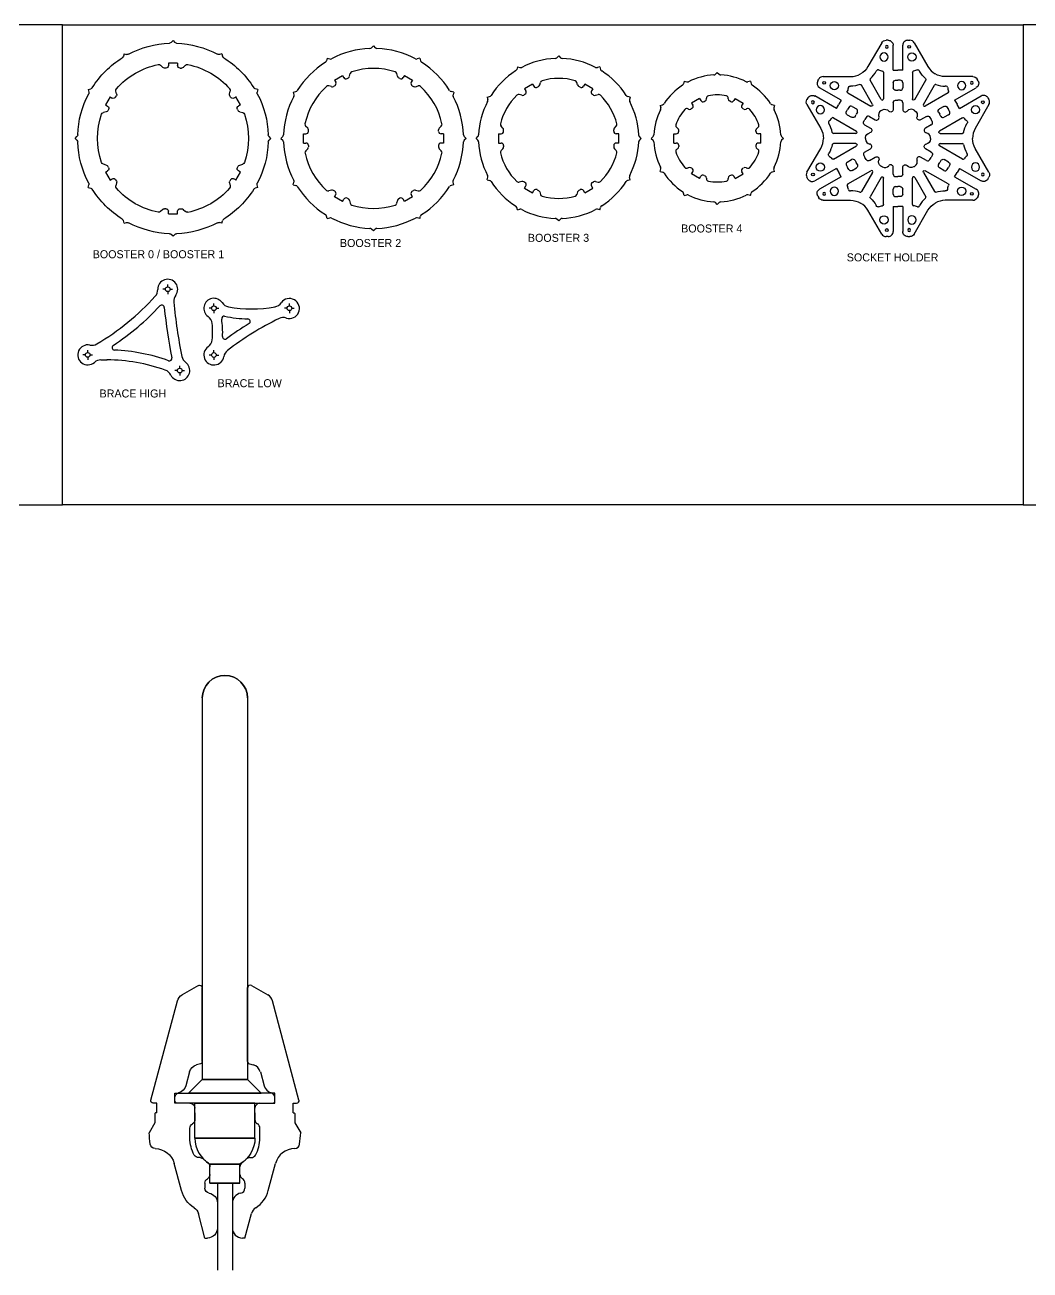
# Model space of a CAD drawing. Header units: inches. Extents: x -122 to 239, y -42 to 133.
# Drawn here: x -15.59 to 9.53, y 87.24 to 118.37 of the extents above; entities that cross this region are included whole.
import ezdxf

# ---------------------------------------------------------------- set-up
doc = ezdxf.new("R2010")
doc.units = ezdxf.units.IN
doc.header["$MEASUREMENT"] = 0

# ---------------------------------------------------------------- blocks, each defined once
blk = doc.blocks.new('BulbSupport')
for p, q in [((-0.565, 10.25), (-0.565, 0.713)), ((0.565, 10.25), (0.565, 0.713)), ((0.565, 1.167), (0.568, 3.012)), ((0.662, 3.066), (1.07, 2.83)), ((0.611, 1.107), (0.708, 1.081)), ((-0.908, 0.37), (-0.565, 0.713)), ((-0.565, 0.713), (0.565, 0.713)), ((0.908, 0.37), (0.565, 0.713)), ((0.885, 0.904), (0.978, 0.555)), ((-1.25, 0.12), (-1.25, 0.37)), ((-1.25, 0.37), (-0.908, 0.37)), ((-0.908, 0.37), (0.908, 0.37)), ((1.25, 0.37), (0.908, 0.37)), ((1.25, 0.37), (1.22, 0.37)), ((-0.75, 0.12), (-1.25, 0.12)), ((-0.75, -0.75), (-0.75, 0.12)), ((-0.75, 0.12), (0.75, 0.12)), ((0.875, 0.12), (1.188, 0.12)), ((1.25, 0.182), (1.25, 0.257)), ((0.75, -0.75), (0.75, -0.005)), ((0.75, -0.12), (0.75, -0.288)), ((0.812, -0.396), (0.812, -0.396)), ((0.875, -0.75), (0.875, -0.504)), ((0.75, -0.75), (-0.75, -0.75)), ((0.622, -1.24), (0.655, -1.24)), ((-0.375, -1.875), (-0.375, -1.4)), ((-0.375, -1.4), (0.375, -1.4)), ((0.375, -1.658), (0.375, -1.468)), ((0.375, -1.875), (-0.375, -1.875)), ((-0.188, -1.875), (-0.188, -4.051)), ((0.5, -1.875), (0.5, -2.005)), ((0.188, -2.375), (0.188, -3)), ((0.5, -3.25), (0.664, -2.638)), ((0.5, -3.25), (0.437, -3.25))]:
    blk.add_line(p, q)
at = {"color": 0}
for p, q in [((1.851, 0.199), (1.187, 2.678)), ((1.704, 0.12), (1.791, 0.12)), ((1.704, -0.12), (1.704, 0.12)), ((1.083, -2.065), (1.265, -1.386))]:
    blk.add_line(p, q, dxfattribs=at)
blk.add_lwpolyline([(1.704, -0.12), (1.719, -0.12, -0.414214), (1.75, -0.151), (1.75, -0.37)], format="xyb")
blk.add_lwpolyline([(1.75, -0.37), (1.894, -0.62)])
for centre, radius, start, end in [((0, 10.25), 0.565, 0, 180), ((0.631, 3.012), 0.0625, 60, 179.9021), ((0.945, 2.614), 0.25, 15, 60), ((0.628, 1.167), 0.0625, 179.9021, 255), ((0.643, 0.84), 0.25, 15, 75), ((1.22, 0.62), 0.25, 195, 255.3982), ((1.125, 0.257), 0.125, 0, 75.3982), ((0.875, -0.005), 0.125, 90, 180), ((1.188, 0.182), 0.0625, 270, 0), ((0.875, -0.288), 0.125, 180, 240), ((0.75, -0.504), 0.125, 0, 60), ((-31.774, 2.48), 33.811, 354.2584, 354.7397), ((0, -0.75), 0.75, 180, 240), ((0, -0.75), 0.875, 330.8623, 0), ((1.743, -0.89), 0.125, 270.5069, 354.2584), ((0.622, -1.365), 0.125, 90, 135.3265), ((0.655, -1.115), 0.125, 270, 330.8623), ((1.748, -1.515), 0.5, 90.5069, 165), ((0.5, -1.468), 0.125, 124.8499, 180), ((0, -0.75), 0.75, 304.8499, 315.3265), ((0.5, -1.658), 0.125, 180, 240), ((0.375, -1.875), 0.125, 0, 60), ((0.437, -2.375), 0.25, 99.5941, 180), ((0.375, -2.005), 0.125, 279.5941, 0), ((0.375, -1.875), 0.733, 302.6491, 345), ((0.905, -2.703), 0.25, 122.6491, 165), ((0.437, -3), 0.25, 180, 270)]:
    blk.add_arc(centre, radius, start, end)
blk.add_arc((1.791, 0.182), 0.0625, 270, 15, dxfattribs=at)
blk = doc.blocks.new('*U87')
blk.add_line((0, -0.115), (0, 0.115))
blk = doc.blocks.new('*U88')
at = {"color": 0, "linetype": 'ByBlock', "lineweight": -2, "transparency": 16777216}
for p, rotation in [((-45.877, 58.225), 299.9999999999999), ((-43.994, 58.225), 240), ((-43.053, 56.594), 180), ((-45.877, 54.963), 59.99999999999999), ((-43.994, 54.963), 120)]:
    blk.add_blockref('*U87', p, dxfattribs=dict(at, rotation=rotation))
blk.add_blockref('*U87', (-46.819, 56.594), dxfattribs=at)
blk = doc.blocks.new('*U89')
for q in [(-0.124, -0.468), (-0.124, -0.559)]:
    blk.add_line((-0.17, -0.513), q)
for centre, radius, start, end in [((2.276, -0.513), 2.383, 152.1101, 177.8899), ((-0.168, -0.423), 0.0625, 315, 357.8899), ((-0.168, -0.604), 0.0625, 2.1101, 45)]:
    blk.add_arc(centre, radius, start, end)
blk = doc.blocks.new('*U90')
at = {"color": 0, "linetype": 'ByBlock', "lineweight": -2, "transparency": 16777216}
for p, rotation in [((-45.629, 58.822), 299.9999999999998), ((-44.422, 58.87), 269.9999999999998), ((-46.65, 58.176), 329.9999999999998), ((-43.353, 58.308), 239.9999999999999), ((-42.708, 57.287), 209.9999999999999), ((-42.66, 56.08), 180), ((-47.163, 55.901), 29.99999999999998), ((-43.221, 55.011), 149.9999999999999), ((-46.518, 54.88), 59.99999999999996), ((-44.242, 54.366), 120), ((-45.449, 54.318), 89.99999999999997)]:
    blk.add_blockref('*U89', p, dxfattribs=dict(at, rotation=rotation))
blk.add_blockref('*U89', (-47.212, 57.107), dxfattribs=at)
blk = doc.blocks.new('*U91')
for p, q in [((0.044, 0.258), (-0.009, 0.312)), ((-0.063, 0.115), (0, 0.115)), ((0.062, 0.178), (0.062, 0.214)), ((-0.063, -0.115), (0, -0.115)), ((0.044, -0.258), (-0.009, -0.312)), ((0.062, -0.178), (0.062, -0.214))]:
    blk.add_line(p, q)
for centre, start, end in [((0.035, 0.356), 168.7303, 225), ((0, 0.178), 270, 0), ((0, 0.214), 0, 45), ((0, -0.178), 0, 90), ((0, -0.214), 315, 0), ((0.035, -0.356), 135, 191.2697)]:
    blk.add_arc(centre, 0.0625, start, end)
blk = doc.blocks.new('*U92')
at = {"color": 0, "linetype": 'ByBlock', "lineweight": -2, "transparency": 16777216}
for p, rotation in [((-45.846, 58.17), 299.9999999999999), ((-44.025, 58.17), 240), ((-43.115, 56.594), 180), ((-45.846, 55.017), 59.99999999999999), ((-44.025, 55.017), 120)]:
    blk.add_blockref('*U91', p, dxfattribs=dict(at, rotation=rotation))
blk.add_blockref('*U91', (-46.756, 56.594), dxfattribs=at)
blk = doc.blocks.new('*U93')
blk.add_arc((1.544, -0.892), 1.883, 131.2697, 168.7303)
blk = doc.blocks.new('*U94')
at = {"color": 0, "linetype": 'ByBlock', "lineweight": -2, "transparency": 16777216}
for p, rotation in [((-44.936, 58.377), 299.9999999999999), ((-43.391, 57.485), 239.9999999999999), ((-46.48, 55.702), 59.99999999999997), ((-43.391, 55.702), 180), ((-44.936, 54.81), 120)]:
    blk.add_blockref('*U93', p, dxfattribs=dict(at, rotation=rotation))
blk.add_blockref('*U93', (-46.48, 57.485), dxfattribs=at)
blk = doc.blocks.new('Booster34')
for name in ['*U90', '*U94', '*U92', '*U88']:
    blk.add_blockref(name, (44.936, -56.594))
blk = doc.blocks.new('Booster0')
for p, q in [((0, 1.651), (-0.047, 1.604)), ((0, 1.651), (0.047, 1.604)), ((-0.826, 1.43), (-0.843, 1.366)), ((-0.826, 1.43), (-0.762, 1.413)), ((0.826, 1.43), (0.762, 1.413)), ((0.826, 1.43), (0.843, 1.366)), ((-0.445, 1), (-0.644, 0.885)), ((-0.445, 1), (-0.413, 0.946)), ((-0.328, 0.923), (-0.305, 0.936)), ((-0.274, 0.991), (-0.274, 1.004)), ((0.274, 0.991), (0.274, 1.004)), ((0.328, 0.923), (0.305, 0.936)), ((0.445, 1), (0.413, 0.946)), ((0.445, 1), (0.644, 0.885)), ((-1.43, 0.826), (-1.366, 0.843)), ((-1.43, 0.826), (-1.413, 0.762)), ((-0.721, 0.732), (-0.733, 0.739)), ((-0.635, 0.746), (-0.658, 0.732)), ((-0.644, 0.885), (-0.613, 0.831)), ((0.644, 0.885), (0.613, 0.831)), ((0.635, 0.746), (0.658, 0.732)), ((0.721, 0.732), (0.733, 0.739)), ((1.43, 0.826), (1.366, 0.843)), ((1.43, 0.826), (1.413, 0.762)), ((-1.651, 0), (-1.604, 0.047)), ((-1.651, 0), (-1.604, -0.047)), ((-1.089, -0.115), (-1.089, 0.115)), ((-1.089, 0.115), (-1.026, 0.115)), ((-0.995, 0.258), (-1.006, 0.265)), ((-0.964, 0.178), (-0.964, 0.204)), ((0.964, 0.178), (0.964, 0.204)), ((0.995, 0.258), (1.006, 0.265)), ((1.089, 0.115), (1.026, 0.115)), ((1.089, -0.115), (1.089, 0.115)), ((1.651, 0), (1.604, 0.047)), ((1.651, 0), (1.604, -0.047)), ((-1.089, -0.115), (-1.026, -0.115)), ((-0.995, -0.258), (-1.006, -0.265)), ((-0.964, -0.178), (-0.964, -0.204)), ((0.964, -0.178), (0.964, -0.204)), ((0.995, -0.258), (1.006, -0.265)), ((1.089, -0.115), (1.026, -0.115)), ((-1.43, -0.826), (-1.413, -0.762)), ((-1.43, -0.826), (-1.366, -0.843)), ((-0.721, -0.732), (-0.733, -0.739)), ((-0.635, -0.746), (-0.658, -0.732)), ((-0.644, -0.885), (-0.613, -0.831)), ((-0.445, -1), (-0.644, -0.885)), ((-0.328, -0.923), (-0.305, -0.936)), ((0.328, -0.923), (0.305, -0.936)), ((0.445, -1), (0.644, -0.885)), ((0.644, -0.885), (0.613, -0.831)), ((0.635, -0.746), (0.658, -0.732)), ((0.721, -0.732), (0.733, -0.739)), ((1.43, -0.826), (1.366, -0.843)), ((1.43, -0.826), (1.413, -0.762)), ((-0.445, -1), (-0.413, -0.946)), ((-0.274, -0.991), (-0.274, -1.004)), ((0.274, -0.991), (0.274, -1.004)), ((0.445, -1), (0.413, -0.946)), ((-0.826, -1.43), (-0.843, -1.366)), ((-0.826, -1.43), (-0.762, -1.413)), ((0.826, -1.43), (0.762, -1.413)), ((0.826, -1.43), (0.843, -1.366)), ((0, -1.651), (-0.047, -1.604)), ((0, -1.651), (0.047, -1.604))]:
    blk.add_line(p, q)
for centre, radius, start, end in [((0, 0), 1.589, 93.1559, 116.8441), ((-0.091, 1.649), 0.0625, 273.1559, 315), ((0.091, 1.649), 0.0625, 225, 266.8441), ((0, 0), 1.589, 63.1559, 86.8441), ((0, 0), 1.589, 123.1559, 146.8441), ((-0.903, 1.382), 0.0625, 303.1559, 345), ((-0.746, 1.473), 0.0625, 255, 296.8441), ((0.746, 1.473), 0.0625, 243.1559, 285), ((0.903, 1.382), 0.0625, 195, 236.8441), ((0, 0), 1.589, 33.1559, 56.8441), ((-0.359, 0.977), 0.0625, 210, 300), ((-0.336, 0.991), 0.0625, 300, 0), ((-0.211, 1.004), 0.0625, 101.891, 180), ((0, 0), 1.089, 78.0683, 101.891), ((0.211, 1.004), 0.0625, 0, 78.109), ((0.336, 0.991), 0.0625, 180, 240), ((0.359, 0.977), 0.0625, 240, 330), ((0, 0), 1.589, 153.1559, 176.8441), ((-1.473, 0.746), 0.0625, 333.1559, 15), ((-1.382, 0.903), 0.0625, 285, 326.8441), ((0, 0), 1.089, 138.109, 161.9317), ((-0.764, 0.685), 0.0625, 60, 138.109), ((-0.69, 0.787), 0.0625, 240, 300), ((-0.667, 0.8), 0.0625, 300, 30), ((0.667, 0.8), 0.0625, 150, 240), ((0.69, 0.787), 0.0625, 240, 300), ((0.764, 0.685), 0.0625, 41.891, 120), ((0, 0), 1.089, 18.0683, 41.891), ((1.382, 0.903), 0.0625, 213.1559, 255), ((1.473, 0.746), 0.0625, 165, 206.8441), ((0, 0), 1.589, 3.1559, 26.8441), ((-0.975, 0.319), 0.0625, 161.891, 240), ((0.975, 0.319), 0.0625, 300, 18.109), ((-1.649, 0.091), 0.0625, 315, 356.8441), ((-1.026, 0.178), 0.0625, 270, 0), ((-1.026, 0.204), 0.0625, 0, 60), ((1.026, 0.204), 0.0625, 120, 180), ((1.026, 0.178), 0.0625, 180, 270), ((1.649, 0.091), 0.0625, 183.1559, 225), ((-1.649, -0.091), 0.0625, 3.1559, 45), ((0, 0), 1.589, 183.1559, 206.8441), ((-0.975, -0.319), 0.0625, 120, 198.109), ((-1.026, -0.178), 0.0625, 0, 90), ((-1.026, -0.204), 0.0625, 300, 0), ((1.026, -0.178), 0.0625, 90, 180), ((1.026, -0.204), 0.0625, 180, 240), ((0.975, -0.319), 0.0625, 341.891, 60), ((0, 0), 1.589, 333.1559, 356.8441), ((1.649, -0.091), 0.0625, 135, 176.8441), ((0, 0), 1.089, 198.0683, 221.891), ((0, 0), 1.089, 318.109, 341.9317), ((-1.473, -0.746), 0.0625, 345, 26.8441), ((-1.382, -0.903), 0.0625, 33.1559, 75), ((0, 0), 1.589, 213.1559, 236.8441), ((-0.764, -0.685), 0.0625, 221.891, 300), ((-0.69, -0.787), 0.0625, 60, 120), ((-0.667, -0.8), 0.0625, 330, 60), ((-0.359, -0.977), 0.0625, 60, 150), ((0.359, -0.977), 0.0625, 30, 120), ((0.667, -0.8), 0.0625, 120, 210), ((0.69, -0.787), 0.0625, 60, 120), ((0.764, -0.685), 0.0625, 240, 318.109), ((0, 0), 1.589, 303.1559, 326.8441), ((1.382, -0.903), 0.0625, 105, 146.8441), ((1.473, -0.746), 0.0625, 153.1559, 195), ((-0.336, -0.991), 0.0625, 0, 60), ((-0.211, -1.004), 0.0625, 180, 258.109), ((0, 0), 1.089, 258.109, 281.9317), ((0.211, -1.004), 0.0625, 281.891, 360), ((0.336, -0.991), 0.0625, 120, 180), ((-0.903, -1.382), 0.0625, 15, 56.8441), ((-0.746, -1.473), 0.0625, 63.1559, 105), ((0, 0), 1.589, 243.1559, 266.8441), ((0, 0), 1.589, 273.1559, 296.8441), ((0.746, -1.473), 0.0625, 75, 116.8441), ((0.903, -1.382), 0.0625, 123.1559, 165), ((-0.091, -1.649), 0.0625, 45, 86.8441), ((0.091, -1.649), 0.0625, 93.1559, 135)]:
    blk.add_arc(centre, radius, start, end)
blk = doc.blocks.new('*U83')
for q in [(0.014, 0.046), (0.014, -0.046)]:
    blk.add_line((-0.032, 0), q)
for centre, start, end in [((-0.03, 0.09), 315, 357.4904), ((-0.03, -0.09), 2.5096, 45)]:
    blk.add_arc(centre, 0.0625, start, end)
blk = doc.blocks.new('*U84')
at = {"color": 0, "linetype": 'ByBlock', "lineweight": -2, "transparency": 16777216}
for p, rotation in [((-52.839, 57.903), 299.9999999999999), ((-51.823, 58.175), 270), ((-50.808, 57.903), 240), ((-53.583, 57.159), 330.0000000000001), ((-50.064, 57.159), 209.9999999999999), ((-49.792, 56.143), 180), ((-53.583, 55.127), 29.99999999999999), ((-50.064, 55.127), 150), ((-52.839, 54.384), 59.99999999999999), ((-50.808, 54.384), 119.9999999999999), ((-51.823, 54.112), 89.99999999999997)]:
    blk.add_blockref('*U83', p, dxfattribs=dict(at, rotation=rotation))
blk.add_blockref('*U83', (-53.855, 56.143), dxfattribs=at)
blk = doc.blocks.new('*U77')
blk.add_arc((1.887, -0.506), 2.001, 152.5096, 177.4904)
blk = doc.blocks.new('*U78')
at = {"color": 0, "linetype": 'ByBlock', "lineweight": -2, "transparency": 16777216}
for p, rotation in [((-52.329, 58.031), 299.9999999999998), ((-53.205, 57.525), 329.9999999999998), ((-51.318, 58.031), 269.9999999999998), ((-50.442, 57.525), 239.9999999999998), ((-49.936, 56.649), 209.9999999999997), ((-53.711, 55.638), 29.99999999999994), ((-49.936, 55.638), 180), ((-50.442, 54.762), 149.9999999999999), ((-53.205, 54.762), 59.99999999999994), ((-51.318, 54.256), 119.9999999999999), ((-52.329, 54.256), 89.99999999999993)]:
    blk.add_blockref('*U77', p, dxfattribs=dict(at, rotation=rotation))
blk.add_blockref('*U77', (-53.711, 56.649), dxfattribs=at)
blk = doc.blocks.new('*U79')
for p, q in [((-0.063, 0.115), (-0.063, -0.115)), ((-0.063, 0.115), (0, 0.115)), ((0.044, 0.258), (-0.001, 0.304)), ((0.062, 0.178), (0.062, 0.214)), ((-0.063, -0.115), (0, -0.115)), ((0.044, -0.258), (-0.001, -0.304)), ((0.062, -0.178), (0.062, -0.214))]:
    blk.add_line(p, q)
for centre, start, end in [((0.043, 0.348), 165.9976, 225), ((0, 0.178), 270, 0), ((0, 0.214), 0, 45), ((0.043, -0.348), 135, 194.0024), ((0, -0.178), 0, 90), ((0, -0.214), 315, 0)]:
    blk.add_arc(centre, 0.0625, start, end)
blk = doc.blocks.new('*U80')
at = {"color": 0, "linetype": 'ByBlock', "lineweight": -2, "transparency": 16777216}
for p, rotation in [((-52.543, 57.389), 299.9999999999999), ((-51.104, 57.389), 240), ((-50.385, 56.143), 180), ((-52.543, 54.897), 59.99999999999999), ((-51.104, 54.897), 120)]:
    blk.add_blockref('*U79', p, dxfattribs=dict(at, rotation=rotation))
blk.add_blockref('*U79', (-53.262, 56.143), dxfattribs=at)
blk = doc.blocks.new('*U81')
blk.add_arc((1.25, -0.722), 1.501, 134.0024, 165.9976)
blk = doc.blocks.new('*U82')
at = {"color": 0, "linetype": 'ByBlock', "lineweight": -2, "transparency": 16777216}
for p, rotation in [((-51.823, 57.586), 299.9999999999999), ((-50.574, 56.865), 240), ((-53.073, 55.422), 60.00000000000002), ((-50.574, 55.422), 180), ((-51.823, 54.7), 120)]:
    blk.add_blockref('*U81', p, dxfattribs=dict(at, rotation=rotation))
blk.add_blockref('*U81', (-53.073, 56.865), dxfattribs=at)
blk = doc.blocks.new('Booster1')
for name in ['*U78', '*U84', '*U82', '*U80']:
    blk.add_blockref(name, (51.823, -56.143))
blk = doc.blocks.new('*U100')
blk.add_line((0, -0.115), (0, 0.115))
blk = doc.blocks.new('*U101')
at = {"color": 0, "linetype": 'ByBlock', "lineweight": -2, "transparency": 16777216}
for p, rotation in [((-51.251, 58.478), 299.9999999999999), ((-49.501, 58.478), 240), ((-48.625, 56.962), 180), ((-51.251, 55.446), 59.99999999999999), ((-49.501, 55.446), 120)]:
    blk.add_blockref('*U100', p, dxfattribs=dict(at, rotation=rotation))
blk.add_blockref('*U100', (-52.126, 56.962), dxfattribs=at)
blk = doc.blocks.new('*U102')
for p, q in [((0.368, 0.672), (0.399, 0.618)), ((0.297, 0.508), (0.228, 0.526)), ((0.376, 0.532), (0.345, 0.514)), ((-0.301, -0.528), (-0.352, -0.477)), ((-0.283, -0.609), (-0.283, -0.573)), ((-0.408, -0.672), (-0.345, -0.672))]:
    blk.add_line(p, q)
for centre, radius, start, end in [((1.343, -0.787), 1.75, 132.0876, 167.9124), ((0.211, 0.466), 0.0625, 75, 132.0876), ((0.313, 0.568), 0.0625, 255, 300), ((0.345, 0.586), 0.0625, 300, 30), ((-0.308, -0.433), 0.0625, 167.9124, 225), ((-0.345, -0.609), 0.0625, 270, 0), ((-0.345, -0.573), 0.0625, 0, 45)]:
    blk.add_arc(centre, radius, start, end)
blk = doc.blocks.new('*U103')
at = {"color": 0, "linetype": 'ByBlock', "lineweight": -2, "transparency": 16777216}
for p, rotation in [((-50.366, 58.518), 299.9999999999999), ((-49.023, 57.731), 240), ((-51.728, 56.192), 59.99999999999997), ((-49.033, 56.175), 180), ((-50.386, 55.406), 120)]:
    blk.add_blockref('*U102', p, dxfattribs=dict(at, rotation=rotation))
blk.add_blockref('*U102', (-51.719, 57.748), dxfattribs=at)
blk = doc.blocks.new('*U104')
for q in [(0.014, 0.046), (0.014, -0.046)]:
    blk.add_line((-0.032, 0), q)
for centre, start, end in [((-0.03, 0.09), 315, 357.7664), ((-0.03, -0.09), 2.2336, 45)]:
    blk.add_arc(centre, 0.0625, start, end)
blk = doc.blocks.new('*U105')
at = {"color": 0, "linetype": 'ByBlock', "lineweight": -2, "transparency": 16777216}
for p, rotation in [((-50.376, 59.243), 270.0000000000001), ((-51.516, 58.937), 299.9999999999999), ((-49.235, 58.937), 240), ((-52.351, 58.102), 330.0000000000001), ((-48.4, 58.102), 210.0000000000001), ((-48.095, 56.962), 180), ((-52.351, 55.821), 30.00000000000004), ((-48.4, 55.821), 150.0000000000001), ((-51.516, 54.987), 60.00000000000006), ((-49.235, 54.987), 120.0000000000001), ((-50.376, 54.681), 90.00000000000006)]:
    blk.add_blockref('*U104', p, dxfattribs=dict(at, rotation=rotation))
blk.add_blockref('*U104', (-52.657, 56.962), dxfattribs=at)
blk = doc.blocks.new('*U106')
blk.add_arc((2.12, -0.568), 2.25, 152.2336, 177.7664)
blk = doc.blocks.new('*U107')
at = {"color": 0, "linetype": 'ByBlock', "lineweight": -2, "transparency": 16777216}
for p, rotation in [((-50.944, 59.082), 299.9999999999998), ((-49.808, 59.082), 269.9999999999998), ((-51.928, 58.514), 329.9999999999999), ((-48.824, 58.514), 239.9999999999999), ((-48.256, 57.53), 209.9999999999999), ((-52.496, 56.394), 29.99999999999994), ((-48.256, 56.394), 180), ((-51.928, 55.41), 59.99999999999994), ((-48.824, 55.41), 150), ((-49.808, 54.842), 120), ((-50.944, 54.842), 89.99999999999997)]:
    blk.add_blockref('*U106', p, dxfattribs=dict(at, rotation=rotation))
blk.add_blockref('*U106', (-52.496, 57.53), dxfattribs=at)
blk = doc.blocks.new('Booster2')
for name in ['*U107', '*U105', '*U103', '*U101']:
    blk.add_blockref(name, (50.376, -56.962))
blk = doc.blocks.new('SkewerHole')
for p, q in [((-0.059, 0), (-0.121, 0)), ((0, 0.059), (0, 0.121)), ((0.059, 0), (0.121, 0)), ((0, -0.059), (0, -0.121))]:
    blk.add_line(p, q)
blk.add_circle((0, 0), 0.0586)
blk = doc.blocks.new('Bracket')
for centre, radius, start, end in [((0.125, 0.005), 0.25, 34.5104, 234.3227), ((0.537, 0.288), 0.25, 214.5104, 259.1678), ((1.069, 3.066), 3.078, 259.1678, 280.9153), ((1.604, 0.289), 0.25, 280.9153, 324.6827), ((2.012, 0), 0.25, 252.4375, 144.6827), ((-0.166, -0.401), 0.25, 6.8628, 54.3227), ((0.381, -0.254), 0.0625, 78.295, 189.1243), ((-1.636, -0.578), 1.98, 356.4616, 9.1243), ((1.069, 3.066), 3.328, 258.295, 268.3386), ((5.025, -6.979), 7.481, 115.9503, 127.5573), ((0.97, -0.323), 0.0625, 301.3536, 88.3386), ((1.861, -0.477), 0.25, 72.4375, 115.9503), ((-1.636, -0.578), 1.73, 353.1162, 6.8628), ((5.025, -6.979), 7.731, 121.3536, 126.3804), ((-0.166, -0.755), 0.25, 305.6563, 353.1162), ((0.403, -0.704), 0.0625, 176.4616, 306.3804), ((0.125, -1.162), 0.25, 125.6563, 350.2607), ((0.618, -1.246), 0.25, 127.5573, 170.2607)]:
    blk.add_arc(centre, radius, start, end)
for p in [(0.125, 0.005), (2.012, 0.005), (0.125, -1.162)]:
    blk.add_blockref('SkewerHole', p)
blk = doc.blocks.new('Bracket2')
blk.add_line((0.088, 0), (0.238, 0))
for centre, radius, start, end in [((1.756, 1.766), 0.25, 323.1529, 180.9753), ((-3.143, 5.721), 6.171, 300.4307, 317.9899), ((1.257, 1.758), 0.25, 317.9899, 0.9753), ((2.157, 1.466), 0.25, 143.1529, 185.3127), ((-3.143, 5.721), 6.421, 303.399, 317.1049), ((1.607, 1.307), 0.0625, 5.7826, 137.1049), ((14.64, 2.627), 13.038, 185.7826, 191.3992), ((14.64, 2.627), 12.788, 185.3127, 191.4615), ((-0.243, 0.125), 0.25, 78.6111, 311.4096), ((-0.144, 0.615), 0.25, 258.6111, 300.4307), ((0.426, 0.308), 0.0625, 123.399, 267.3965), ((0.088, -0.25), 0.25, 90, 131.4096), ((0.211, -4.417), 4.417, 70.3891, 89.657), ((0.211, -4.417), 4.667, 70.3874, 87.3965), ((1.799, 0.038), 0.0625, 250.3874, 11.3992), ((2.353, 0.136), 0.25, 191.4615, 233.6213), ((1.61, -0.492), 0.25, 26.7542, 70.3891), ((2.056, -0.267), 0.25, 206.7542, 53.6213)]:
    blk.add_arc(centre, radius, start, end)
for p in [(1.756, 1.766), (-0.243, 0.125), (2.056, -0.267)]:
    blk.add_blockref('SkewerHole', p)
blk = doc.blocks.new('ShadeHole2')
for p, q in [((-0.528, 0.2), (-0.541, 0.178)), ((-0.36, 0.155), (-0.36, -0.51)), ((-0.418, -0.525), (-0.696, -0.044))]:
    blk.add_line(p, q)
for centre, radius, start, end in [((-1.182, 0.548), 0.74, 311.6886, 330), ((-0.501, 0.184), 0.0312, 66.468, 150), ((-0.348, 0.536), 0.353, 246.468, 263.532), ((-0.391, 0.155), 0.0312, 0, 83.532), ((-0.669, -0.028), 0.0312, 131.6886, 210), ((-0.391, -0.51), 0.0312, 210, 0)]:
    blk.add_arc(centre, radius, start, end)
blk = doc.blocks.new('BulbHolder')
for p, q in [((-1.015, 2.248), (-0.969, 2.274)), ((-0.844, 2.274), (-0.25, 1.931)), ((-0.748, 1.536), (-1.061, 2.077)), ((-0.748, 1.536), (-0.852, 1.476)), ((-0.677, 1.288), (-0.727, 1.259)), ((-0.592, 1.265), (-0.529, 1.157)), ((-0.552, 1.072), (-0.602, 1.043)), ((-0.427, 0.855), (-0.477, 0.826)), ((-0.342, 0.832), (-0.257, 0.686))]:
    blk.add_line(p, q)
for centre, radius in [((-0.903, 2.123), 0.0349), ((-0.717, 1.938), 0.103)]:
    blk.add_circle(centre, radius)
for centre, radius, start, end in [((-0.952, 2.14), 0.125, 120, 210), ((-0.907, 2.166), 0.125, 60, 120), ((0, 2.364), 0.5, 240, 270), ((-0.646, 1.234), 0.0625, 30, 120), ((-0.584, 1.126), 0.0625, 300, 30), ((-0.396, 0.801), 0.0625, 30, 120), ((-0.203, 0.717), 0.0625, 210, 350.9131), ((-0.018, 0.687), 0.125, 91.501, 170.9131), ((0, 0), 0.812, 90, 91.501)]:
    blk.add_arc(centre, radius, start, end)
at = {"xscale": -1, "rotation": 29.99999999999996}
blk.add_blockref('ShadeHole2', (-0.75, 1.299), dxfattribs=at)
blk = doc.blocks.new('Socket_Ring')
at = {"xscale": -1}
for rotation in [30.00000000000117, 330.0000000000015, 90, 270, 149.9999999999996, 210.0000000000003]:
    blk.add_blockref('BulbHolder', (0, 0), dxfattribs=dict(at, rotation=rotation))
for rotation in [330.0000000000015, 30.00000000000117, 270, 90, 210.0000000000002, 149.9999999999997]:
    blk.add_blockref('BulbHolder', (0, 0), dxfattribs=dict(rotation=rotation))

msp = doc.modelspace()

# ---------------------------------------------------------------- linework, layer by layer
for points in [[(-38.646, 106.372), (-14.646, 106.372), (-14.646, 118.372), (-38.646, 118.372)], [(9.354, 106.372), (-14.646, 106.372), (-14.646, 118.372), (9.354, 118.372)], [(9.354, 106.372), (33.354, 106.372), (33.354, 118.372), (9.354, 118.372)]]:
    msp.add_lwpolyline(points, close=True)

# ---------------------------------------------------------------- block references
at = {"xscale": -1, "rotation": 90}
msp.add_blockref('Booster34', (-11.889, 115.534), dxfattribs=at)
for name, p in [('Booster2', (-6.88, 115.534)), ('Socket_Ring', (6.224, 115.534)), ('Booster1', (-2.253, 115.534)), ('Booster0', (1.711, 115.534)), ('Bracket2', (-13.776, 109.998)), ('Bracket', (-10.992, 111.282))]:
    msp.add_blockref(name, p)
at = {"color": 240, "true_color": 0xed1f24, "xscale": -1}
msp.add_blockref('BulbSupport', (-10.592, 91.296), dxfattribs=at)
at = {"color": 240, "true_color": 0xed1f24}
msp.add_blockref('BulbSupport', (-10.592, 91.296), dxfattribs=at)

# ---------------------------------------------------------------- texts
at = {"char_height": 0.2, "attachment_point": 1}
for s, insert in [('BOOSTER 4', (0.807, 113.383)), ('BOOSTER 2', (-7.718, 113.02)), ('BOOSTER 3', (-3.022, 113.149)), ('BOOSTER 0 / BOOSTER 1', (-13.895, 112.739)), ('SOCKET HOLDER', (4.946, 112.66)), ('BRACE HIGH', (-13.724, 109.258)), ('BRACE LOW', (-10.775, 109.515))]:
    msp.add_mtext_dynamic_manual_height_columns(s, width=8.31086, gutter_width=1, heights=[0], dxfattribs=dict(at, insert=insert))

doc.saveas('drawing.dxf')
